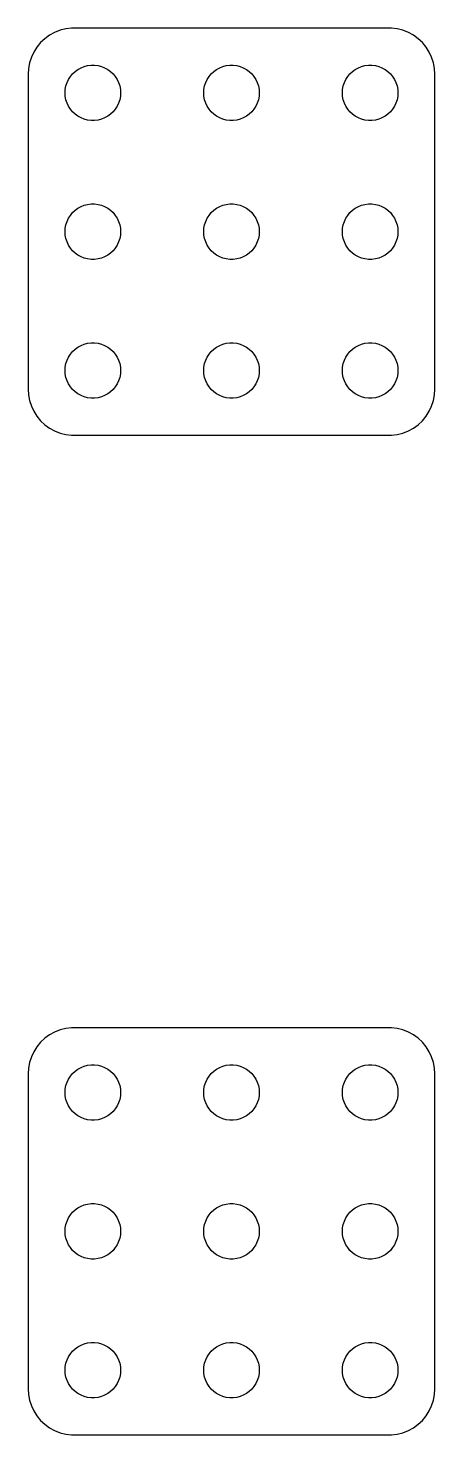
# Model space of a CAD drawing. Header units: metres. Extents: x -11 to 11, y 151 to 335.
# Drawn here: x -11 to 11, y 259 to 335 of the extents above; entities that cross this region are included whole.
import ezdxf

# ---------------------------------------------------------------- set-up
doc = ezdxf.new("R2010")
doc.units = ezdxf.units.M

msp = doc.modelspace()

# ---------------------------------------------------------------- linework, layer by layer
for p, q in [((-10.0936, 334.426), (-10.3224, 334.211)), ((-9.83955, 334.611), (-10.0936, 334.426)), ((-9.56444, 334.762), (-9.83955, 334.611)), ((-9.27254, 334.878), (-9.56444, 334.762)), ((-8.96844, 334.956), (-9.27254, 334.878)), ((-8.65697, 334.995), (-8.96844, 334.956)), ((8.65697, 334.995), (-8.65697, 334.995)), ((8.96844, 334.956), (8.65697, 334.995)), ((9.27254, 334.878), (8.96844, 334.956)), ((9.56444, 334.762), (9.27254, 334.878)), ((9.83955, 334.611), (9.56444, 334.762)), ((10.0936, 334.426), (9.83955, 334.611)), ((10.3224, 334.211), (10.0936, 334.426)), ((-10.6908, 333.704), (-10.8244, 333.42)), ((-10.5225, 333.969), (-10.6908, 333.704)), ((-10.3224, 334.211), (-10.5225, 333.969)), ((10.5225, 333.969), (10.3224, 334.211)), ((10.6908, 333.704), (10.5225, 333.969)), ((10.8244, 333.42), (10.6908, 333.704)), ((-10.9214, 333.122), (-10.9803, 332.813)), ((-10.8244, 333.42), (-10.9214, 333.122)), ((-8.30373, 332.766), (-8.13866, 332.857)), ((-8.13866, 332.857), (-7.96352, 332.927)), ((-7.96352, 332.927), (-7.78107, 332.973)), ((-7.78107, 332.973), (-7.59418, 332.997)), ((-7.59418, 332.997), (-7.40581, 332.997)), ((-7.40581, 332.997), (-7.21892, 332.973)), ((-7.21892, 332.973), (-7.03647, 332.927)), ((-7.03647, 332.927), (-6.86133, 332.857)), ((-6.86133, 332.857), (-6.69626, 332.766)), ((-0.803726, 332.766), (-0.638657, 332.857)), ((-0.638657, 332.857), (-0.463516, 332.927)), ((-0.463516, 332.927), (-0.281067, 332.973)), ((-0.281067, 332.973), (-0.094177, 332.997)), ((-0.094177, 332.997), (0.094177, 332.997)), ((0.094177, 332.997), (0.281067, 332.973)), ((0.281067, 332.973), (0.463516, 332.927)), ((0.463516, 332.927), (0.638657, 332.857)), ((0.638657, 332.857), (0.803726, 332.766)), ((6.69626, 332.766), (6.86133, 332.857)), ((6.86133, 332.857), (7.03647, 332.927)), ((7.03647, 332.927), (7.21892, 332.973)), ((7.21892, 332.973), (7.40581, 332.997)), ((7.40581, 332.997), (7.59418, 332.997)), ((7.59418, 332.997), (7.78107, 332.973)), ((7.78107, 332.973), (7.96352, 332.927)), ((7.96352, 332.927), (8.13866, 332.857)), ((8.13866, 332.857), (8.30373, 332.766)), ((10.9214, 333.122), (10.8244, 333.42)), ((10.9803, 332.813), (10.9214, 333.122)), ((-10.9803, 332.813), (-11, 332.5)), ((-11, 332.5), (-11, 315.5)), ((-8.89465, 332.052), (-8.81445, 332.223)), ((-8.81445, 332.223), (-8.71352, 332.382)), ((-8.71352, 332.382), (-8.59344, 332.527)), ((-8.59344, 332.527), (-8.45613, 332.656)), ((-8.45613, 332.656), (-8.30373, 332.766)), ((-6.69626, 332.766), (-6.54385, 332.656)), ((-6.54385, 332.656), (-6.40654, 332.527)), ((-6.40654, 332.527), (-6.28647, 332.382)), ((-6.28647, 332.382), (-6.18553, 332.223)), ((-6.18553, 332.223), (-6.10533, 332.052)), ((-1.39465, 332.052), (-1.31445, 332.223)), ((-1.31445, 332.223), (-1.21352, 332.382)), ((-1.21352, 332.382), (-1.09344, 332.527)), ((-1.09344, 332.527), (-0.956131, 332.656)), ((-0.956131, 332.656), (-0.803726, 332.766)), ((0.803726, 332.766), (0.956131, 332.656)), ((0.956131, 332.656), (1.09344, 332.527)), ((1.09344, 332.527), (1.21352, 332.382)), ((1.21352, 332.382), (1.31445, 332.223)), ((1.31445, 332.223), (1.39465, 332.052)), ((6.10533, 332.052), (6.18553, 332.223)), ((6.18553, 332.223), (6.28647, 332.382)), ((6.28647, 332.382), (6.40654, 332.527)), ((6.40654, 332.527), (6.54385, 332.656)), ((6.54385, 332.656), (6.69626, 332.766)), ((8.30373, 332.766), (8.45613, 332.656)), ((8.45613, 332.656), (8.59344, 332.527)), ((8.59344, 332.527), (8.71352, 332.382)), ((8.71352, 332.382), (8.81445, 332.223)), ((8.81445, 332.223), (8.89465, 332.052)), ((11, 332.5), (10.9803, 332.813)), ((11, 315.5), (11, 332.5)), ((-9, 331.5), (-8.98816, 331.688)), ((-8.98816, 331.312), (-9, 331.5)), ((-8.98816, 331.688), (-8.95287, 331.873)), ((-8.95287, 331.873), (-8.89465, 332.052)), ((-6.10533, 332.052), (-6.04712, 331.873)), ((-6.04712, 331.873), (-6.01183, 331.688)), ((-6.01183, 331.688), (-6, 331.5)), ((-6, 331.5), (-6.01183, 331.312)), ((-1.5, 331.5), (-1.48816, 331.688)), ((-1.48816, 331.312), (-1.5, 331.5)), ((-1.48816, 331.688), (-1.45287, 331.873)), ((-1.45287, 331.873), (-1.39465, 332.052)), ((1.39465, 332.052), (1.45287, 331.873)), ((1.45287, 331.873), (1.48816, 331.688)), ((1.48816, 331.688), (1.5, 331.5)), ((1.5, 331.5), (1.48816, 331.312)), ((6, 331.5), (6.01183, 331.688)), ((6.01183, 331.312), (6, 331.5)), ((6.01183, 331.688), (6.04712, 331.873)), ((6.04712, 331.873), (6.10533, 332.052)), ((8.89465, 332.052), (8.95287, 331.873)), ((8.95287, 331.873), (8.98816, 331.688)), ((8.98816, 331.688), (9, 331.5)), ((9, 331.5), (8.98816, 331.312)), ((-8.95287, 331.127), (-8.98816, 331.312)), ((-8.89465, 330.948), (-8.95287, 331.127)), ((-8.81445, 330.777), (-8.89465, 330.948)), ((-8.71352, 330.618), (-8.81445, 330.777)), ((-8.59344, 330.473), (-8.71352, 330.618)), ((-6.28647, 330.618), (-6.40654, 330.473)), ((-6.18553, 330.777), (-6.28647, 330.618)), ((-6.10533, 330.948), (-6.18553, 330.777)), ((-6.04712, 331.127), (-6.10533, 330.948)), ((-6.01183, 331.312), (-6.04712, 331.127)), ((-1.45287, 331.127), (-1.48816, 331.312)), ((-1.39465, 330.948), (-1.45287, 331.127)), ((-1.31445, 330.777), (-1.39465, 330.948)), ((-1.21352, 330.618), (-1.31445, 330.777)), ((-1.09344, 330.473), (-1.21352, 330.618)), ((1.21352, 330.618), (1.09344, 330.473)), ((1.31445, 330.777), (1.21352, 330.618)), ((1.39465, 330.948), (1.31445, 330.777)), ((1.45287, 331.127), (1.39465, 330.948)), ((1.48816, 331.312), (1.45287, 331.127)), ((6.04712, 331.127), (6.01183, 331.312)), ((6.10533, 330.948), (6.04712, 331.127)), ((6.18553, 330.777), (6.10533, 330.948)), ((6.28647, 330.618), (6.18553, 330.777)), ((6.40654, 330.473), (6.28647, 330.618)), ((8.71352, 330.618), (8.59344, 330.473)), ((8.81445, 330.777), (8.71352, 330.618)), ((8.89465, 330.948), (8.81445, 330.777)), ((8.95287, 331.127), (8.89465, 330.948)), ((8.98816, 331.312), (8.95287, 331.127)), ((-8.45613, 330.344), (-8.59344, 330.473)), ((-8.30373, 330.234), (-8.45613, 330.344)), ((-8.13866, 330.143), (-8.30373, 330.234)), ((-7.96352, 330.073), (-8.13866, 330.143)), ((-7.78107, 330.027), (-7.96352, 330.073)), ((-7.59418, 330.003), (-7.78107, 330.027)), ((-7.40581, 330.003), (-7.59418, 330.003)), ((-7.21892, 330.027), (-7.40581, 330.003)), ((-7.03647, 330.073), (-7.21892, 330.027)), ((-6.86133, 330.143), (-7.03647, 330.073)), ((-6.69626, 330.234), (-6.86133, 330.143)), ((-6.54385, 330.344), (-6.69626, 330.234)), ((-6.40654, 330.473), (-6.54385, 330.344)), ((-0.956131, 330.344), (-1.09344, 330.473)), ((-0.803726, 330.234), (-0.956131, 330.344)), ((-0.638657, 330.143), (-0.803726, 330.234)), ((-0.463516, 330.073), (-0.638657, 330.143)), ((-0.281067, 330.027), (-0.463516, 330.073)), ((-0.094177, 330.003), (-0.281067, 330.027)), ((0.094177, 330.003), (-0.094177, 330.003)), ((0.281067, 330.027), (0.094177, 330.003)), ((0.463516, 330.073), (0.281067, 330.027)), ((0.638657, 330.143), (0.463516, 330.073)), ((0.803726, 330.234), (0.638657, 330.143)), ((0.956131, 330.344), (0.803726, 330.234)), ((1.09344, 330.473), (0.956131, 330.344)), ((6.54385, 330.344), (6.40654, 330.473)), ((6.69626, 330.234), (6.54385, 330.344)), ((6.86133, 330.143), (6.69626, 330.234)), ((7.03647, 330.073), (6.86133, 330.143)), ((7.21892, 330.027), (7.03647, 330.073)), ((7.40581, 330.003), (7.21892, 330.027)), ((7.59418, 330.003), (7.40581, 330.003)), ((7.78107, 330.027), (7.59418, 330.003)), ((7.96352, 330.073), (7.78107, 330.027)), ((8.13866, 330.143), (7.96352, 330.073)), ((8.30373, 330.234), (8.13866, 330.143)), ((8.45613, 330.344), (8.30373, 330.234)), ((8.59344, 330.473), (8.45613, 330.344)), ((-8.45613, 325.156), (-8.30373, 325.266)), ((-8.30373, 325.266), (-8.13866, 325.357)), ((-8.13866, 325.357), (-7.96352, 325.427)), ((-7.96352, 325.427), (-7.78107, 325.473)), ((-7.78107, 325.473), (-7.59418, 325.497)), ((-7.59418, 325.497), (-7.40581, 325.497)), ((-7.40581, 325.497), (-7.21892, 325.473)), ((-7.21892, 325.473), (-7.03647, 325.427)), ((-7.03647, 325.427), (-6.86133, 325.357)), ((-6.86133, 325.357), (-6.69626, 325.266)), ((-6.69626, 325.266), (-6.54385, 325.156)), ((-0.956131, 325.156), (-0.803726, 325.266)), ((-0.803726, 325.266), (-0.638657, 325.357)), ((-0.638657, 325.357), (-0.463516, 325.427)), ((-0.463516, 325.427), (-0.281067, 325.473)), ((-0.281067, 325.473), (-0.094177, 325.497)), ((-0.094177, 325.497), (0.094177, 325.497)), ((0.094177, 325.497), (0.281067, 325.473)), ((0.281067, 325.473), (0.463516, 325.427)), ((0.463516, 325.427), (0.638657, 325.357)), ((0.638657, 325.357), (0.803726, 325.266)), ((0.803726, 325.266), (0.956131, 325.156)), ((6.54385, 325.156), (6.69626, 325.266)), ((6.69626, 325.266), (6.86133, 325.357)), ((6.86133, 325.357), (7.03647, 325.427)), ((7.03647, 325.427), (7.21892, 325.473)), ((7.21892, 325.473), (7.40581, 325.497)), ((7.40581, 325.497), (7.59418, 325.497)), ((7.59418, 325.497), (7.78107, 325.473)), ((7.78107, 325.473), (7.96352, 325.427)), ((7.96352, 325.427), (8.13866, 325.357)), ((8.13866, 325.357), (8.30373, 325.266)), ((8.30373, 325.266), (8.45613, 325.156)), ((-8.95287, 324.373), (-8.89465, 324.552)), ((-8.89465, 324.552), (-8.81445, 324.723)), ((-8.81445, 324.723), (-8.71352, 324.882)), ((-8.71352, 324.882), (-8.59344, 325.027)), ((-8.59344, 325.027), (-8.45613, 325.156)), ((-6.54385, 325.156), (-6.40654, 325.027)), ((-6.40654, 325.027), (-6.28647, 324.882)), ((-6.28647, 324.882), (-6.18553, 324.723)), ((-6.18553, 324.723), (-6.10533, 324.552)), ((-6.10533, 324.552), (-6.04712, 324.373)), ((-1.45287, 324.373), (-1.39465, 324.552)), ((-1.39465, 324.552), (-1.31445, 324.723)), ((-1.31445, 324.723), (-1.21352, 324.882)), ((-1.21352, 324.882), (-1.09344, 325.027)), ((-1.09344, 325.027), (-0.956131, 325.156)), ((0.956131, 325.156), (1.09344, 325.027)), ((1.09344, 325.027), (1.21352, 324.882)), ((1.21352, 324.882), (1.31445, 324.723)), ((1.31445, 324.723), (1.39465, 324.552)), ((1.39465, 324.552), (1.45287, 324.373)), ((6.04712, 324.373), (6.10533, 324.552)), ((6.10533, 324.552), (6.18553, 324.723)), ((6.18553, 324.723), (6.28647, 324.882)), ((6.28647, 324.882), (6.40654, 325.027)), ((6.40654, 325.027), (6.54385, 325.156)), ((8.45613, 325.156), (8.59344, 325.027)), ((8.59344, 325.027), (8.71352, 324.882)), ((8.71352, 324.882), (8.81445, 324.723)), ((8.81445, 324.723), (8.89465, 324.552)), ((8.89465, 324.552), (8.95287, 324.373)), ((-9, 324), (-8.98816, 324.188)), ((-8.98816, 323.812), (-9, 324)), ((-8.98816, 324.188), (-8.95287, 324.373)), ((-8.95287, 323.627), (-8.98816, 323.812)), ((-6.04712, 324.373), (-6.01183, 324.188)), ((-6.01183, 323.812), (-6.04712, 323.627)), ((-6.01183, 324.188), (-6, 324)), ((-6, 324), (-6.01183, 323.812)), ((-1.5, 324), (-1.48816, 324.188)), ((-1.48816, 323.812), (-1.5, 324)), ((-1.48816, 324.188), (-1.45287, 324.373)), ((-1.45287, 323.627), (-1.48816, 323.812)), ((1.45287, 324.373), (1.48816, 324.188)), ((1.48816, 323.812), (1.45287, 323.627)), ((1.48816, 324.188), (1.5, 324)), ((1.5, 324), (1.48816, 323.812)), ((6, 324), (6.01183, 324.188)), ((6.01183, 323.812), (6, 324)), ((6.01183, 324.188), (6.04712, 324.373)), ((6.04712, 323.627), (6.01183, 323.812)), ((8.95287, 324.373), (8.98816, 324.188)), ((8.98816, 323.812), (8.95287, 323.627)), ((8.98816, 324.188), (9, 324)), ((9, 324), (8.98816, 323.812)), ((-8.89465, 323.448), (-8.95287, 323.627)), ((-8.81445, 323.277), (-8.89465, 323.448)), ((-8.71352, 323.118), (-8.81445, 323.277)), ((-8.59344, 322.973), (-8.71352, 323.118)), ((-8.45613, 322.844), (-8.59344, 322.973)), ((-6.40654, 322.973), (-6.54385, 322.844)), ((-6.28647, 323.118), (-6.40654, 322.973)), ((-6.18553, 323.277), (-6.28647, 323.118)), ((-6.10533, 323.448), (-6.18553, 323.277)), ((-6.04712, 323.627), (-6.10533, 323.448)), ((-1.39465, 323.448), (-1.45287, 323.627)), ((-1.31445, 323.277), (-1.39465, 323.448)), ((-1.21352, 323.118), (-1.31445, 323.277)), ((-1.09344, 322.973), (-1.21352, 323.118)), ((-0.956131, 322.844), (-1.09344, 322.973)), ((1.09344, 322.973), (0.956131, 322.844)), ((1.21352, 323.118), (1.09344, 322.973)), ((1.31445, 323.277), (1.21352, 323.118)), ((1.39465, 323.448), (1.31445, 323.277)), ((1.45287, 323.627), (1.39465, 323.448)), ((6.10533, 323.448), (6.04712, 323.627)), ((6.18553, 323.277), (6.10533, 323.448)), ((6.28647, 323.118), (6.18553, 323.277)), ((6.40654, 322.973), (6.28647, 323.118)), ((6.54385, 322.844), (6.40654, 322.973)), ((8.59344, 322.973), (8.45613, 322.844)), ((8.71352, 323.118), (8.59344, 322.973)), ((8.81445, 323.277), (8.71352, 323.118)), ((8.89465, 323.448), (8.81445, 323.277)), ((8.95287, 323.627), (8.89465, 323.448)), ((-8.30373, 322.734), (-8.45613, 322.844)), ((-8.13866, 322.643), (-8.30373, 322.734)), ((-7.96352, 322.573), (-8.13866, 322.643)), ((-7.78107, 322.527), (-7.96352, 322.573)), ((-7.59418, 322.503), (-7.78107, 322.527)), ((-7.40581, 322.503), (-7.59418, 322.503)), ((-7.21892, 322.527), (-7.40581, 322.503)), ((-7.03647, 322.573), (-7.21892, 322.527)), ((-6.86133, 322.643), (-7.03647, 322.573)), ((-6.69626, 322.734), (-6.86133, 322.643)), ((-6.54385, 322.844), (-6.69626, 322.734)), ((-0.803726, 322.734), (-0.956131, 322.844)), ((-0.638657, 322.643), (-0.803726, 322.734)), ((-0.463516, 322.573), (-0.638657, 322.643)), ((-0.281067, 322.527), (-0.463516, 322.573)), ((-0.094177, 322.503), (-0.281067, 322.527)), ((0.094177, 322.503), (-0.094177, 322.503)), ((0.281067, 322.527), (0.094177, 322.503)), ((0.463516, 322.573), (0.281067, 322.527)), ((0.638657, 322.643), (0.463516, 322.573)), ((0.803726, 322.734), (0.638657, 322.643)), ((0.956131, 322.844), (0.803726, 322.734)), ((6.69626, 322.734), (6.54385, 322.844)), ((6.86133, 322.643), (6.69626, 322.734)), ((7.03647, 322.573), (6.86133, 322.643)), ((7.21892, 322.527), (7.03647, 322.573)), ((7.40581, 322.503), (7.21892, 322.527)), ((7.59418, 322.503), (7.40581, 322.503)), ((7.78107, 322.527), (7.59418, 322.503)), ((7.96352, 322.573), (7.78107, 322.527)), ((8.13866, 322.643), (7.96352, 322.573)), ((8.30373, 322.734), (8.13866, 322.643)), ((8.45613, 322.844), (8.30373, 322.734)), ((-8.59344, 317.527), (-8.45613, 317.656)), ((-8.45613, 317.656), (-8.30373, 317.766)), ((-8.30373, 317.766), (-8.13866, 317.857)), ((-8.13866, 317.857), (-7.96352, 317.927)), ((-7.96352, 317.927), (-7.78107, 317.973)), ((-7.78107, 317.973), (-7.59418, 317.997)), ((-7.59418, 317.997), (-7.40581, 317.997)), ((-7.40581, 317.997), (-7.21892, 317.973)), ((-7.21892, 317.973), (-7.03647, 317.927)), ((-7.03647, 317.927), (-6.86133, 317.857)), ((-6.86133, 317.857), (-6.69626, 317.766)), ((-6.69626, 317.766), (-6.54385, 317.656)), ((-6.54385, 317.656), (-6.40654, 317.527)), ((-1.09344, 317.527), (-0.956131, 317.656)), ((-0.956131, 317.656), (-0.803726, 317.766)), ((-0.803726, 317.766), (-0.638657, 317.857)), ((-0.638657, 317.857), (-0.463516, 317.927)), ((-0.463516, 317.927), (-0.281067, 317.973)), ((-0.281067, 317.973), (-0.094177, 317.997)), ((-0.094177, 317.997), (0.094177, 317.997)), ((0.094177, 317.997), (0.281067, 317.973)), ((0.281067, 317.973), (0.463516, 317.927)), ((0.463516, 317.927), (0.638657, 317.857)), ((0.638657, 317.857), (0.803726, 317.766)), ((0.803726, 317.766), (0.956131, 317.656)), ((0.956131, 317.656), (1.09344, 317.527)), ((6.40654, 317.527), (6.54385, 317.656)), ((6.54385, 317.656), (6.69626, 317.766)), ((6.69626, 317.766), (6.86133, 317.857)), ((6.86133, 317.857), (7.03647, 317.927)), ((7.03647, 317.927), (7.21892, 317.973)), ((7.21892, 317.973), (7.40581, 317.997)), ((7.40581, 317.997), (7.59418, 317.997)), ((7.59418, 317.997), (7.78107, 317.973)), ((7.78107, 317.973), (7.96352, 317.927)), ((7.96352, 317.927), (8.13866, 317.857)), ((8.13866, 317.857), (8.30373, 317.766)), ((8.30373, 317.766), (8.45613, 317.656)), ((8.45613, 317.656), (8.59344, 317.527)), ((-8.95287, 316.873), (-8.89465, 317.052)), ((-8.89465, 317.052), (-8.81445, 317.223)), ((-8.81445, 317.223), (-8.71352, 317.382)), ((-8.71352, 317.382), (-8.59344, 317.527)), ((-6.40654, 317.527), (-6.28647, 317.382)), ((-6.28647, 317.382), (-6.18553, 317.223)), ((-6.18553, 317.223), (-6.10533, 317.052)), ((-6.10533, 317.052), (-6.04712, 316.873)), ((-1.45287, 316.873), (-1.39465, 317.052)), ((-1.39465, 317.052), (-1.31445, 317.223)), ((-1.31445, 317.223), (-1.21352, 317.382)), ((-1.21352, 317.382), (-1.09344, 317.527)), ((1.09344, 317.527), (1.21352, 317.382)), ((1.21352, 317.382), (1.31445, 317.223)), ((1.31445, 317.223), (1.39465, 317.052)), ((1.39465, 317.052), (1.45287, 316.873)), ((6.04712, 316.873), (6.10533, 317.052)), ((6.10533, 317.052), (6.18553, 317.223)), ((6.18553, 317.223), (6.28647, 317.382)), ((6.28647, 317.382), (6.40654, 317.527)), ((8.59344, 317.527), (8.71352, 317.382)), ((8.71352, 317.382), (8.81445, 317.223)), ((8.81445, 317.223), (8.89465, 317.052)), ((8.89465, 317.052), (8.95287, 316.873)), ((-9, 316.5), (-8.98816, 316.688)), ((-8.98816, 316.312), (-9, 316.5)), ((-8.98816, 316.688), (-8.95287, 316.873)), ((-8.95287, 316.127), (-8.98816, 316.312)), ((-8.89465, 315.948), (-8.95287, 316.127)), ((-6.04712, 316.127), (-6.10533, 315.948)), ((-6.04712, 316.873), (-6.01183, 316.688)), ((-6.01183, 316.312), (-6.04712, 316.127)), ((-6.01183, 316.688), (-6, 316.5)), ((-6, 316.5), (-6.01183, 316.312)), ((-1.5, 316.5), (-1.48816, 316.688)), ((-1.48816, 316.312), (-1.5, 316.5)), ((-1.48816, 316.688), (-1.45287, 316.873)), ((-1.45287, 316.127), (-1.48816, 316.312)), ((-1.39465, 315.948), (-1.45287, 316.127)), ((1.45287, 316.127), (1.39465, 315.948)), ((1.45287, 316.873), (1.48816, 316.688)), ((1.48816, 316.312), (1.45287, 316.127)), ((1.48816, 316.688), (1.5, 316.5)), ((1.5, 316.5), (1.48816, 316.312)), ((6, 316.5), (6.01183, 316.688)), ((6.01183, 316.312), (6, 316.5)), ((6.01183, 316.688), (6.04712, 316.873)), ((6.04712, 316.127), (6.01183, 316.312)), ((6.10533, 315.948), (6.04712, 316.127)), ((8.95287, 316.127), (8.89465, 315.948)), ((8.95287, 316.873), (8.98816, 316.688)), ((8.98816, 316.312), (8.95287, 316.127)), ((8.98816, 316.688), (9, 316.5)), ((9, 316.5), (8.98816, 316.312)), ((-11, 315.5), (-10.9803, 315.187)), ((-8.81445, 315.777), (-8.89465, 315.948)), ((-8.71352, 315.618), (-8.81445, 315.777)), ((-8.59344, 315.473), (-8.71352, 315.618)), ((-8.45613, 315.344), (-8.59344, 315.473)), ((-6.40654, 315.473), (-6.54385, 315.344)), ((-6.28647, 315.618), (-6.40654, 315.473)), ((-6.18553, 315.777), (-6.28647, 315.618)), ((-6.10533, 315.948), (-6.18553, 315.777)), ((-1.31445, 315.777), (-1.39465, 315.948)), ((-1.21352, 315.618), (-1.31445, 315.777)), ((-1.09344, 315.473), (-1.21352, 315.618)), ((-0.956131, 315.344), (-1.09344, 315.473)), ((1.09344, 315.473), (0.956131, 315.344)), ((1.21352, 315.618), (1.09344, 315.473)), ((1.31445, 315.777), (1.21352, 315.618)), ((1.39465, 315.948), (1.31445, 315.777)), ((6.18553, 315.777), (6.10533, 315.948)), ((6.28647, 315.618), (6.18553, 315.777)), ((6.40654, 315.473), (6.28647, 315.618)), ((6.54385, 315.344), (6.40654, 315.473)), ((8.59344, 315.473), (8.45613, 315.344)), ((8.71352, 315.618), (8.59344, 315.473)), ((8.81445, 315.777), (8.71352, 315.618)), ((8.89465, 315.948), (8.81445, 315.777)), ((10.9803, 315.187), (11, 315.5)), ((-10.9803, 315.187), (-10.9214, 314.878)), ((-10.9214, 314.878), (-10.8244, 314.58)), ((-8.30373, 315.234), (-8.45613, 315.344)), ((-8.13866, 315.143), (-8.30373, 315.234)), ((-7.96352, 315.073), (-8.13866, 315.143)), ((-7.78107, 315.027), (-7.96352, 315.073)), ((-7.59418, 315.003), (-7.78107, 315.027)), ((-7.40581, 315.003), (-7.59418, 315.003)), ((-7.21892, 315.027), (-7.40581, 315.003)), ((-7.03647, 315.073), (-7.21892, 315.027)), ((-6.86133, 315.143), (-7.03647, 315.073)), ((-6.69626, 315.234), (-6.86133, 315.143)), ((-6.54385, 315.344), (-6.69626, 315.234)), ((-0.803726, 315.234), (-0.956131, 315.344)), ((-0.638657, 315.143), (-0.803726, 315.234)), ((-0.463516, 315.073), (-0.638657, 315.143)), ((-0.281067, 315.027), (-0.463516, 315.073)), ((-0.094177, 315.003), (-0.281067, 315.027)), ((0.094177, 315.003), (-0.094177, 315.003)), ((0.281067, 315.027), (0.094177, 315.003)), ((0.463516, 315.073), (0.281067, 315.027)), ((0.638657, 315.143), (0.463516, 315.073)), ((0.803726, 315.234), (0.638657, 315.143)), ((0.956131, 315.344), (0.803726, 315.234)), ((6.69626, 315.234), (6.54385, 315.344)), ((6.86133, 315.143), (6.69626, 315.234)), ((7.03647, 315.073), (6.86133, 315.143)), ((7.21892, 315.027), (7.03647, 315.073)), ((7.40581, 315.003), (7.21892, 315.027)), ((7.59418, 315.003), (7.40581, 315.003)), ((7.78107, 315.027), (7.59418, 315.003)), ((7.96352, 315.073), (7.78107, 315.027)), ((8.13866, 315.143), (7.96352, 315.073)), ((8.30373, 315.234), (8.13866, 315.143)), ((8.45613, 315.344), (8.30373, 315.234)), ((10.8244, 314.58), (10.9214, 314.878)), ((10.9214, 314.878), (10.9803, 315.187)), ((-10.8244, 314.58), (-10.6908, 314.296)), ((-10.6908, 314.296), (-10.5225, 314.031)), ((-10.5225, 314.031), (-10.3224, 313.789)), ((10.3224, 313.789), (10.5225, 314.031)), ((10.5225, 314.031), (10.6908, 314.296)), ((10.6908, 314.296), (10.8244, 314.58)), ((-10.3224, 313.789), (-10.0936, 313.574)), ((-10.0936, 313.574), (-9.83955, 313.389)), ((-9.83955, 313.389), (-9.56444, 313.238)), ((-9.56444, 313.238), (-9.27254, 313.122)), ((-9.27254, 313.122), (-8.96844, 313.044)), ((8.96844, 313.044), (9.27254, 313.122)), ((9.27254, 313.122), (9.56444, 313.238)), ((9.56444, 313.238), (9.83955, 313.389)), ((9.83955, 313.389), (10.0936, 313.574)), ((10.0936, 313.574), (10.3224, 313.789)), ((-8.96844, 313.044), (-8.65697, 313.005)), ((-8.65697, 313.005), (8.65697, 313.005)), ((8.65697, 313.005), (8.96844, 313.044)), ((-10.0936, 280.426), (-10.3224, 280.211)), ((-9.83955, 280.611), (-10.0936, 280.426)), ((-9.56444, 280.762), (-9.83955, 280.611)), ((-9.27254, 280.878), (-9.56444, 280.762)), ((-8.96844, 280.956), (-9.27254, 280.878)), ((-8.65697, 280.995), (-8.96844, 280.956)), ((8.65697, 280.995), (-8.65697, 280.995)), ((8.96844, 280.956), (8.65697, 280.995)), ((9.27254, 280.878), (8.96844, 280.956)), ((9.56444, 280.762), (9.27254, 280.878)), ((9.83955, 280.611), (9.56444, 280.762)), ((10.0936, 280.426), (9.83955, 280.611)), ((10.3224, 280.211), (10.0936, 280.426)), ((-10.6908, 279.704), (-10.8244, 279.42)), ((-10.5225, 279.969), (-10.6908, 279.704)), ((-10.3224, 280.211), (-10.5225, 279.969)), ((10.5225, 279.969), (10.3224, 280.211)), ((10.6908, 279.704), (10.5225, 279.969)), ((10.8244, 279.42), (10.6908, 279.704)), ((-10.9214, 279.122), (-10.9803, 278.813)), ((-10.8244, 279.42), (-10.9214, 279.122)), ((-8.13866, 278.857), (-7.96352, 278.927)), ((-7.96352, 278.927), (-7.78107, 278.973)), ((-7.78107, 278.973), (-7.59418, 278.997)), ((-7.59418, 278.997), (-7.40581, 278.997)), ((-7.40581, 278.997), (-7.21892, 278.973)), ((-7.21892, 278.973), (-7.03647, 278.927)), ((-7.03647, 278.927), (-6.86133, 278.857)), ((-0.638657, 278.857), (-0.463516, 278.927)), ((-0.463516, 278.927), (-0.281067, 278.973)), ((-0.281067, 278.973), (-0.094177, 278.997)), ((-0.094177, 278.997), (0.094177, 278.997)), ((0.094177, 278.997), (0.281067, 278.973)), ((0.281067, 278.973), (0.463516, 278.927)), ((0.463516, 278.927), (0.638657, 278.857)), ((6.86133, 278.857), (7.03647, 278.927)), ((7.03647, 278.927), (7.21892, 278.973)), ((7.21892, 278.973), (7.40581, 278.997)), ((7.40581, 278.997), (7.59418, 278.997)), ((7.59418, 278.997), (7.78107, 278.973)), ((7.78107, 278.973), (7.96352, 278.927)), ((7.96352, 278.927), (8.13866, 278.857)), ((10.9214, 279.122), (10.8244, 279.42)), ((10.9803, 278.813), (10.9214, 279.122)), ((-10.9803, 278.813), (-11, 278.5)), ((-11, 278.5), (-11, 261.5)), ((-8.89465, 278.052), (-8.81445, 278.223)), ((-8.81445, 278.223), (-8.71352, 278.382)), ((-8.71352, 278.382), (-8.59344, 278.527)), ((-8.59344, 278.527), (-8.45613, 278.656)), ((-8.45613, 278.656), (-8.30373, 278.766)), ((-8.30373, 278.766), (-8.13866, 278.857)), ((-6.86133, 278.857), (-6.69626, 278.766)), ((-6.69626, 278.766), (-6.54385, 278.656)), ((-6.54385, 278.656), (-6.40654, 278.527)), ((-6.40654, 278.527), (-6.28647, 278.382)), ((-6.28647, 278.382), (-6.18553, 278.223)), ((-6.18553, 278.223), (-6.10533, 278.052)), ((-1.39465, 278.052), (-1.31445, 278.223)), ((-1.31445, 278.223), (-1.21352, 278.382)), ((-1.21352, 278.382), (-1.09344, 278.527)), ((-1.09344, 278.527), (-0.956131, 278.656)), ((-0.956131, 278.656), (-0.803726, 278.766)), ((-0.803726, 278.766), (-0.638657, 278.857)), ((0.638657, 278.857), (0.803726, 278.766)), ((0.803726, 278.766), (0.956131, 278.656)), ((0.956131, 278.656), (1.09344, 278.527)), ((1.09344, 278.527), (1.21352, 278.382)), ((1.21352, 278.382), (1.31445, 278.223)), ((1.31445, 278.223), (1.39465, 278.052)), ((6.10533, 278.052), (6.18553, 278.223)), ((6.18553, 278.223), (6.28647, 278.382)), ((6.28647, 278.382), (6.40654, 278.527)), ((6.40654, 278.527), (6.54385, 278.656)), ((6.54385, 278.656), (6.69626, 278.766)), ((6.69626, 278.766), (6.86133, 278.857)), ((8.13866, 278.857), (8.30373, 278.766)), ((8.30373, 278.766), (8.45613, 278.656)), ((8.45613, 278.656), (8.59344, 278.527)), ((8.59344, 278.527), (8.71352, 278.382)), ((8.71352, 278.382), (8.81445, 278.223)), ((8.81445, 278.223), (8.89465, 278.052)), ((11, 278.5), (10.9803, 278.813)), ((11, 261.5), (11, 278.5)), ((-9, 277.5), (-8.98816, 277.688)), ((-8.98816, 277.312), (-9, 277.5)), ((-8.98816, 277.688), (-8.95287, 277.873)), ((-8.95287, 277.873), (-8.89465, 278.052)), ((-6.10533, 278.052), (-6.04712, 277.873)), ((-6.04712, 277.873), (-6.01183, 277.688)), ((-6.01183, 277.688), (-6, 277.5)), ((-6, 277.5), (-6.01183, 277.312)), ((-1.5, 277.5), (-1.48816, 277.688)), ((-1.48816, 277.312), (-1.5, 277.5)), ((-1.48816, 277.688), (-1.45287, 277.873)), ((-1.45287, 277.873), (-1.39465, 278.052)), ((1.39465, 278.052), (1.45287, 277.873)), ((1.45287, 277.873), (1.48816, 277.688)), ((1.48816, 277.688), (1.5, 277.5)), ((1.5, 277.5), (1.48816, 277.312)), ((6, 277.5), (6.01183, 277.688)), ((6.01183, 277.312), (6, 277.5)), ((6.01183, 277.688), (6.04712, 277.873)), ((6.04712, 277.873), (6.10533, 278.052)), ((8.89465, 278.052), (8.95287, 277.873)), ((8.95287, 277.873), (8.98816, 277.688)), ((8.98816, 277.688), (9, 277.5)), ((9, 277.5), (8.98816, 277.312)), ((-8.95287, 277.127), (-8.98816, 277.312)), ((-8.89465, 276.948), (-8.95287, 277.127)), ((-8.81445, 276.777), (-8.89465, 276.948)), ((-8.71352, 276.618), (-8.81445, 276.777)), ((-8.59344, 276.473), (-8.71352, 276.618)), ((-6.28647, 276.618), (-6.40654, 276.473)), ((-6.18553, 276.777), (-6.28647, 276.618)), ((-6.10533, 276.948), (-6.18553, 276.777)), ((-6.04712, 277.127), (-6.10533, 276.948)), ((-6.01183, 277.312), (-6.04712, 277.127)), ((-1.45287, 277.127), (-1.48816, 277.312)), ((-1.39465, 276.948), (-1.45287, 277.127)), ((-1.31445, 276.777), (-1.39465, 276.948)), ((-1.21352, 276.618), (-1.31445, 276.777)), ((-1.09344, 276.473), (-1.21352, 276.618)), ((1.21352, 276.618), (1.09344, 276.473)), ((1.31445, 276.777), (1.21352, 276.618)), ((1.39465, 276.948), (1.31445, 276.777)), ((1.45287, 277.127), (1.39465, 276.948)), ((1.48816, 277.312), (1.45287, 277.127)), ((6.04712, 277.127), (6.01183, 277.312)), ((6.10533, 276.948), (6.04712, 277.127)), ((6.18553, 276.777), (6.10533, 276.948)), ((6.28647, 276.618), (6.18553, 276.777)), ((6.40654, 276.473), (6.28647, 276.618)), ((8.71352, 276.618), (8.59344, 276.473)), ((8.81445, 276.777), (8.71352, 276.618)), ((8.89465, 276.948), (8.81445, 276.777)), ((8.95287, 277.127), (8.89465, 276.948)), ((8.98816, 277.312), (8.95287, 277.127)), ((-8.45613, 276.344), (-8.59344, 276.473)), ((-8.30373, 276.234), (-8.45613, 276.344)), ((-8.13866, 276.143), (-8.30373, 276.234)), ((-7.96352, 276.073), (-8.13866, 276.143)), ((-7.78107, 276.027), (-7.96352, 276.073)), ((-7.59418, 276.003), (-7.78107, 276.027)), ((-7.40581, 276.003), (-7.59418, 276.003)), ((-7.21892, 276.027), (-7.40581, 276.003)), ((-7.03647, 276.073), (-7.21892, 276.027)), ((-6.86133, 276.143), (-7.03647, 276.073)), ((-6.69626, 276.234), (-6.86133, 276.143)), ((-6.54385, 276.344), (-6.69626, 276.234)), ((-6.40654, 276.473), (-6.54385, 276.344)), ((-0.956131, 276.344), (-1.09344, 276.473)), ((-0.803726, 276.234), (-0.956131, 276.344)), ((-0.638657, 276.143), (-0.803726, 276.234)), ((-0.463516, 276.073), (-0.638657, 276.143)), ((-0.281067, 276.027), (-0.463516, 276.073)), ((-0.094177, 276.003), (-0.281067, 276.027)), ((0.094177, 276.003), (-0.094177, 276.003)), ((0.281067, 276.027), (0.094177, 276.003)), ((0.463516, 276.073), (0.281067, 276.027)), ((0.638657, 276.143), (0.463516, 276.073)), ((0.803726, 276.234), (0.638657, 276.143)), ((0.956131, 276.344), (0.803726, 276.234)), ((1.09344, 276.473), (0.956131, 276.344)), ((6.54385, 276.344), (6.40654, 276.473)), ((6.69626, 276.234), (6.54385, 276.344)), ((6.86133, 276.143), (6.69626, 276.234)), ((7.03647, 276.073), (6.86133, 276.143)), ((7.21892, 276.027), (7.03647, 276.073)), ((7.40581, 276.003), (7.21892, 276.027)), ((7.59418, 276.003), (7.40581, 276.003)), ((7.78107, 276.027), (7.59418, 276.003)), ((7.96352, 276.073), (7.78107, 276.027)), ((8.13866, 276.143), (7.96352, 276.073)), ((8.30373, 276.234), (8.13866, 276.143)), ((8.45613, 276.344), (8.30373, 276.234)), ((8.59344, 276.473), (8.45613, 276.344)), ((-8.30373, 271.266), (-8.13866, 271.357)), ((-8.13866, 271.357), (-7.96352, 271.427)), ((-7.96352, 271.427), (-7.78107, 271.473)), ((-7.78107, 271.473), (-7.59418, 271.497)), ((-7.59418, 271.497), (-7.40581, 271.497)), ((-7.40581, 271.497), (-7.21892, 271.473)), ((-7.21892, 271.473), (-7.03647, 271.427)), ((-7.03647, 271.427), (-6.86133, 271.357)), ((-6.86133, 271.357), (-6.69626, 271.266)), ((-0.803726, 271.266), (-0.638657, 271.357)), ((-0.638657, 271.357), (-0.463516, 271.427)), ((-0.463516, 271.427), (-0.281067, 271.473)), ((-0.281067, 271.473), (-0.094177, 271.497)), ((-0.094177, 271.497), (0.094177, 271.497)), ((0.094177, 271.497), (0.281067, 271.473)), ((0.281067, 271.473), (0.463516, 271.427)), ((0.463516, 271.427), (0.638657, 271.357)), ((0.638657, 271.357), (0.803726, 271.266)), ((6.69626, 271.266), (6.86133, 271.357)), ((6.86133, 271.357), (7.03647, 271.427)), ((7.03647, 271.427), (7.21892, 271.473)), ((7.21892, 271.473), (7.40581, 271.497)), ((7.40581, 271.497), (7.59418, 271.497)), ((7.59418, 271.497), (7.78107, 271.473)), ((7.78107, 271.473), (7.96352, 271.427)), ((7.96352, 271.427), (8.13866, 271.357)), ((8.13866, 271.357), (8.30373, 271.266)), ((-8.95287, 270.373), (-8.89465, 270.552)), ((-8.89465, 270.552), (-8.81445, 270.723)), ((-8.81445, 270.723), (-8.71352, 270.882)), ((-8.71352, 270.882), (-8.59344, 271.027)), ((-8.59344, 271.027), (-8.45613, 271.156)), ((-8.45613, 271.156), (-8.30373, 271.266)), ((-6.69626, 271.266), (-6.54385, 271.156)), ((-6.54385, 271.156), (-6.40654, 271.027)), ((-6.40654, 271.027), (-6.28647, 270.882)), ((-6.28647, 270.882), (-6.18553, 270.723)), ((-6.18553, 270.723), (-6.10533, 270.552)), ((-6.10533, 270.552), (-6.04712, 270.373)), ((-1.45287, 270.373), (-1.39465, 270.552)), ((-1.39465, 270.552), (-1.31445, 270.723)), ((-1.31445, 270.723), (-1.21352, 270.882)), ((-1.21352, 270.882), (-1.09344, 271.027)), ((-1.09344, 271.027), (-0.956131, 271.156)), ((-0.956131, 271.156), (-0.803726, 271.266)), ((0.803726, 271.266), (0.956131, 271.156)), ((0.956131, 271.156), (1.09344, 271.027)), ((1.09344, 271.027), (1.21352, 270.882)), ((1.21352, 270.882), (1.31445, 270.723)), ((1.31445, 270.723), (1.39465, 270.552)), ((1.39465, 270.552), (1.45287, 270.373)), ((6.04712, 270.373), (6.10533, 270.552)), ((6.10533, 270.552), (6.18553, 270.723)), ((6.18553, 270.723), (6.28647, 270.882)), ((6.28647, 270.882), (6.40654, 271.027)), ((6.40654, 271.027), (6.54385, 271.156)), ((6.54385, 271.156), (6.69626, 271.266)), ((8.30373, 271.266), (8.45613, 271.156)), ((8.45613, 271.156), (8.59344, 271.027)), ((8.59344, 271.027), (8.71352, 270.882)), ((8.71352, 270.882), (8.81445, 270.723)), ((8.81445, 270.723), (8.89465, 270.552)), ((8.89465, 270.552), (8.95287, 270.373)), ((-9, 270), (-8.98816, 270.188)), ((-8.98816, 269.812), (-9, 270)), ((-8.98816, 270.188), (-8.95287, 270.373)), ((-8.95287, 269.627), (-8.98816, 269.812)), ((-6.04712, 270.373), (-6.01183, 270.188)), ((-6.01183, 269.812), (-6.04712, 269.627)), ((-6.01183, 270.188), (-6, 270)), ((-6, 270), (-6.01183, 269.812)), ((-1.5, 270), (-1.48816, 270.188)), ((-1.48816, 269.812), (-1.5, 270)), ((-1.48816, 270.188), (-1.45287, 270.373)), ((-1.45287, 269.627), (-1.48816, 269.812)), ((1.45287, 270.373), (1.48816, 270.188)), ((1.48816, 269.812), (1.45287, 269.627)), ((1.48816, 270.188), (1.5, 270)), ((1.5, 270), (1.48816, 269.812)), ((6, 270), (6.01183, 270.188)), ((6.01183, 269.812), (6, 270)), ((6.01183, 270.188), (6.04712, 270.373)), ((6.04712, 269.627), (6.01183, 269.812)), ((8.95287, 270.373), (8.98816, 270.188)), ((8.98816, 269.812), (8.95287, 269.627)), ((8.98816, 270.188), (9, 270)), ((9, 270), (8.98816, 269.812)), ((-8.89465, 269.448), (-8.95287, 269.627)), ((-8.81445, 269.277), (-8.89465, 269.448)), ((-8.71352, 269.118), (-8.81445, 269.277)), ((-8.59344, 268.973), (-8.71352, 269.118)), ((-6.28647, 269.118), (-6.40654, 268.973)), ((-6.18553, 269.277), (-6.28647, 269.118)), ((-6.10533, 269.448), (-6.18553, 269.277)), ((-6.04712, 269.627), (-6.10533, 269.448)), ((-1.39465, 269.448), (-1.45287, 269.627)), ((-1.31445, 269.277), (-1.39465, 269.448)), ((-1.21352, 269.118), (-1.31445, 269.277)), ((-1.09344, 268.973), (-1.21352, 269.118)), ((1.21352, 269.118), (1.09344, 268.973)), ((1.31445, 269.277), (1.21352, 269.118)), ((1.39465, 269.448), (1.31445, 269.277)), ((1.45287, 269.627), (1.39465, 269.448)), ((6.10533, 269.448), (6.04712, 269.627)), ((6.18553, 269.277), (6.10533, 269.448)), ((6.28647, 269.118), (6.18553, 269.277)), ((6.40654, 268.973), (6.28647, 269.118)), ((8.71352, 269.118), (8.59344, 268.973)), ((8.81445, 269.277), (8.71352, 269.118)), ((8.89465, 269.448), (8.81445, 269.277)), ((8.95287, 269.627), (8.89465, 269.448)), ((-8.45613, 268.844), (-8.59344, 268.973)), ((-8.30373, 268.734), (-8.45613, 268.844)), ((-8.13866, 268.643), (-8.30373, 268.734)), ((-7.96352, 268.573), (-8.13866, 268.643)), ((-7.78107, 268.527), (-7.96352, 268.573)), ((-7.59418, 268.503), (-7.78107, 268.527)), ((-7.40581, 268.503), (-7.59418, 268.503)), ((-7.21892, 268.527), (-7.40581, 268.503)), ((-7.03647, 268.573), (-7.21892, 268.527)), ((-6.86133, 268.643), (-7.03647, 268.573)), ((-6.69626, 268.734), (-6.86133, 268.643)), ((-6.54385, 268.844), (-6.69626, 268.734)), ((-6.40654, 268.973), (-6.54385, 268.844)), ((-0.956131, 268.844), (-1.09344, 268.973)), ((-0.803726, 268.734), (-0.956131, 268.844)), ((-0.638657, 268.643), (-0.803726, 268.734)), ((-0.463516, 268.573), (-0.638657, 268.643)), ((-0.281067, 268.527), (-0.463516, 268.573)), ((-0.094177, 268.503), (-0.281067, 268.527)), ((0.094177, 268.503), (-0.094177, 268.503)), ((0.281067, 268.527), (0.094177, 268.503)), ((0.463516, 268.573), (0.281067, 268.527)), ((0.638657, 268.643), (0.463516, 268.573)), ((0.803726, 268.734), (0.638657, 268.643)), ((0.956131, 268.844), (0.803726, 268.734)), ((1.09344, 268.973), (0.956131, 268.844)), ((6.54385, 268.844), (6.40654, 268.973)), ((6.69626, 268.734), (6.54385, 268.844)), ((6.86133, 268.643), (6.69626, 268.734)), ((7.03647, 268.573), (6.86133, 268.643)), ((7.21892, 268.527), (7.03647, 268.573)), ((7.40581, 268.503), (7.21892, 268.527)), ((7.59418, 268.503), (7.40581, 268.503)), ((7.78107, 268.527), (7.59418, 268.503)), ((7.96352, 268.573), (7.78107, 268.527)), ((8.13866, 268.643), (7.96352, 268.573)), ((8.30373, 268.734), (8.13866, 268.643)), ((8.45613, 268.844), (8.30373, 268.734)), ((8.59344, 268.973), (8.45613, 268.844)), ((-8.45613, 263.656), (-8.30373, 263.766)), ((-8.30373, 263.766), (-8.13866, 263.857)), ((-8.13866, 263.857), (-7.96352, 263.927)), ((-7.96352, 263.927), (-7.78107, 263.973)), ((-7.78107, 263.973), (-7.59418, 263.997)), ((-7.59418, 263.997), (-7.40581, 263.997)), ((-7.40581, 263.997), (-7.21892, 263.973)), ((-7.21892, 263.973), (-7.03647, 263.927)), ((-7.03647, 263.927), (-6.86133, 263.857)), ((-6.86133, 263.857), (-6.69626, 263.766)), ((-6.69626, 263.766), (-6.54385, 263.656)), ((-0.956131, 263.656), (-0.803726, 263.766)), ((-0.803726, 263.766), (-0.638657, 263.857)), ((-0.638657, 263.857), (-0.463516, 263.927)), ((-0.463516, 263.927), (-0.281067, 263.973)), ((-0.281067, 263.973), (-0.094177, 263.997)), ((-0.094177, 263.997), (0.094177, 263.997)), ((0.094177, 263.997), (0.281067, 263.973)), ((0.281067, 263.973), (0.463516, 263.927)), ((0.463516, 263.927), (0.638657, 263.857)), ((0.638657, 263.857), (0.803726, 263.766)), ((0.803726, 263.766), (0.956131, 263.656)), ((6.54385, 263.656), (6.69626, 263.766)), ((6.69626, 263.766), (6.86133, 263.857)), ((6.86133, 263.857), (7.03647, 263.927)), ((7.03647, 263.927), (7.21892, 263.973)), ((7.21892, 263.973), (7.40581, 263.997)), ((7.40581, 263.997), (7.59418, 263.997)), ((7.59418, 263.997), (7.78107, 263.973)), ((7.78107, 263.973), (7.96352, 263.927)), ((7.96352, 263.927), (8.13866, 263.857)), ((8.13866, 263.857), (8.30373, 263.766)), ((8.30373, 263.766), (8.45613, 263.656)), ((-8.95287, 262.873), (-8.89465, 263.052)), ((-8.89465, 263.052), (-8.81445, 263.223)), ((-8.81445, 263.223), (-8.71352, 263.382)), ((-8.71352, 263.382), (-8.59344, 263.527)), ((-8.59344, 263.527), (-8.45613, 263.656)), ((-6.54385, 263.656), (-6.40654, 263.527)), ((-6.40654, 263.527), (-6.28647, 263.382)), ((-6.28647, 263.382), (-6.18553, 263.223)), ((-6.18553, 263.223), (-6.10533, 263.052)), ((-6.10533, 263.052), (-6.04712, 262.873)), ((-1.45287, 262.873), (-1.39465, 263.052)), ((-1.39465, 263.052), (-1.31445, 263.223)), ((-1.31445, 263.223), (-1.21352, 263.382)), ((-1.21352, 263.382), (-1.09344, 263.527)), ((-1.09344, 263.527), (-0.956131, 263.656)), ((0.956131, 263.656), (1.09344, 263.527)), ((1.09344, 263.527), (1.21352, 263.382)), ((1.21352, 263.382), (1.31445, 263.223)), ((1.31445, 263.223), (1.39465, 263.052)), ((1.39465, 263.052), (1.45287, 262.873)), ((6.04712, 262.873), (6.10533, 263.052)), ((6.10533, 263.052), (6.18553, 263.223)), ((6.18553, 263.223), (6.28647, 263.382)), ((6.28647, 263.382), (6.40654, 263.527)), ((6.40654, 263.527), (6.54385, 263.656)), ((8.45613, 263.656), (8.59344, 263.527)), ((8.59344, 263.527), (8.71352, 263.382)), ((8.71352, 263.382), (8.81445, 263.223)), ((8.81445, 263.223), (8.89465, 263.052)), ((8.89465, 263.052), (8.95287, 262.873)), ((-9, 262.5), (-8.98816, 262.688)), ((-8.98816, 262.312), (-9, 262.5)), ((-8.98816, 262.688), (-8.95287, 262.873)), ((-8.95287, 262.127), (-8.98816, 262.312)), ((-6.04712, 262.873), (-6.01183, 262.688)), ((-6.01183, 262.312), (-6.04712, 262.127)), ((-6.01183, 262.688), (-6, 262.5)), ((-6, 262.5), (-6.01183, 262.312)), ((-1.5, 262.5), (-1.48816, 262.688)), ((-1.48816, 262.312), (-1.5, 262.5)), ((-1.48816, 262.688), (-1.45287, 262.873)), ((-1.45287, 262.127), (-1.48816, 262.312)), ((1.45287, 262.873), (1.48816, 262.688)), ((1.48816, 262.312), (1.45287, 262.127)), ((1.48816, 262.688), (1.5, 262.5)), ((1.5, 262.5), (1.48816, 262.312)), ((6, 262.5), (6.01183, 262.688)), ((6.01183, 262.312), (6, 262.5)), ((6.01183, 262.688), (6.04712, 262.873)), ((6.04712, 262.127), (6.01183, 262.312)), ((8.95287, 262.873), (8.98816, 262.688)), ((8.98816, 262.312), (8.95287, 262.127)), ((8.98816, 262.688), (9, 262.5)), ((9, 262.5), (8.98816, 262.312)), ((-11, 261.5), (-10.9803, 261.187)), ((-8.89465, 261.948), (-8.95287, 262.127)), ((-8.81445, 261.777), (-8.89465, 261.948)), ((-8.71352, 261.618), (-8.81445, 261.777)), ((-8.59344, 261.473), (-8.71352, 261.618)), ((-8.45613, 261.344), (-8.59344, 261.473)), ((-6.40654, 261.473), (-6.54385, 261.344)), ((-6.28647, 261.618), (-6.40654, 261.473)), ((-6.18553, 261.777), (-6.28647, 261.618)), ((-6.10533, 261.948), (-6.18553, 261.777)), ((-6.04712, 262.127), (-6.10533, 261.948)), ((-1.39465, 261.948), (-1.45287, 262.127)), ((-1.31445, 261.777), (-1.39465, 261.948)), ((-1.21352, 261.618), (-1.31445, 261.777)), ((-1.09344, 261.473), (-1.21352, 261.618)), ((-0.956131, 261.344), (-1.09344, 261.473)), ((1.09344, 261.473), (0.956131, 261.344)), ((1.21352, 261.618), (1.09344, 261.473)), ((1.31445, 261.777), (1.21352, 261.618)), ((1.39465, 261.948), (1.31445, 261.777)), ((1.45287, 262.127), (1.39465, 261.948)), ((6.10533, 261.948), (6.04712, 262.127)), ((6.18553, 261.777), (6.10533, 261.948)), ((6.28647, 261.618), (6.18553, 261.777)), ((6.40654, 261.473), (6.28647, 261.618)), ((6.54385, 261.344), (6.40654, 261.473)), ((8.59344, 261.473), (8.45613, 261.344)), ((8.71352, 261.618), (8.59344, 261.473)), ((8.81445, 261.777), (8.71352, 261.618)), ((8.89465, 261.948), (8.81445, 261.777)), ((8.95287, 262.127), (8.89465, 261.948)), ((10.9803, 261.187), (11, 261.5)), ((-10.9803, 261.187), (-10.9214, 260.878)), ((-10.9214, 260.878), (-10.8244, 260.58)), ((-8.30373, 261.234), (-8.45613, 261.344)), ((-8.13866, 261.143), (-8.30373, 261.234)), ((-7.96352, 261.073), (-8.13866, 261.143)), ((-7.78107, 261.027), (-7.96352, 261.073)), ((-7.59418, 261.003), (-7.78107, 261.027)), ((-7.40581, 261.003), (-7.59418, 261.003)), ((-7.21892, 261.027), (-7.40581, 261.003)), ((-7.03647, 261.073), (-7.21892, 261.027)), ((-6.86133, 261.143), (-7.03647, 261.073)), ((-6.69626, 261.234), (-6.86133, 261.143)), ((-6.54385, 261.344), (-6.69626, 261.234)), ((-0.803726, 261.234), (-0.956131, 261.344)), ((-0.638657, 261.143), (-0.803726, 261.234)), ((-0.463516, 261.073), (-0.638657, 261.143)), ((-0.281067, 261.027), (-0.463516, 261.073)), ((-0.094177, 261.003), (-0.281067, 261.027)), ((0.094177, 261.003), (-0.094177, 261.003)), ((0.281067, 261.027), (0.094177, 261.003)), ((0.463516, 261.073), (0.281067, 261.027)), ((0.638657, 261.143), (0.463516, 261.073)), ((0.803726, 261.234), (0.638657, 261.143)), ((0.956131, 261.344), (0.803726, 261.234)), ((6.69626, 261.234), (6.54385, 261.344)), ((6.86133, 261.143), (6.69626, 261.234)), ((7.03647, 261.073), (6.86133, 261.143)), ((7.21892, 261.027), (7.03647, 261.073)), ((7.40581, 261.003), (7.21892, 261.027)), ((7.59418, 261.003), (7.40581, 261.003)), ((7.78107, 261.027), (7.59418, 261.003)), ((7.96352, 261.073), (7.78107, 261.027)), ((8.13866, 261.143), (7.96352, 261.073)), ((8.30373, 261.234), (8.13866, 261.143)), ((8.45613, 261.344), (8.30373, 261.234)), ((10.8244, 260.58), (10.9214, 260.878)), ((10.9214, 260.878), (10.9803, 261.187)), ((-10.8244, 260.58), (-10.6908, 260.296)), ((-10.6908, 260.296), (-10.5225, 260.031)), ((-10.5225, 260.031), (-10.3224, 259.789)), ((10.3224, 259.789), (10.5225, 260.031)), ((10.5225, 260.031), (10.6908, 260.296)), ((10.6908, 260.296), (10.8244, 260.58)), ((-10.3224, 259.789), (-10.0936, 259.574)), ((-10.0936, 259.574), (-9.83955, 259.389)), ((-9.83955, 259.389), (-9.56444, 259.238)), ((-9.56444, 259.238), (-9.27254, 259.122)), ((9.27254, 259.122), (9.56444, 259.238)), ((9.56444, 259.238), (9.83955, 259.389)), ((9.83955, 259.389), (10.0936, 259.574)), ((10.0936, 259.574), (10.3224, 259.789)), ((-9.27254, 259.122), (-8.96844, 259.044)), ((-8.96844, 259.044), (-8.65697, 259.005)), ((-8.65697, 259.005), (8.65697, 259.005)), ((8.65697, 259.005), (8.96844, 259.044)), ((8.96844, 259.044), (9.27254, 259.122))]:
    msp.add_line(p, q)

doc.saveas('drawing.dxf')
